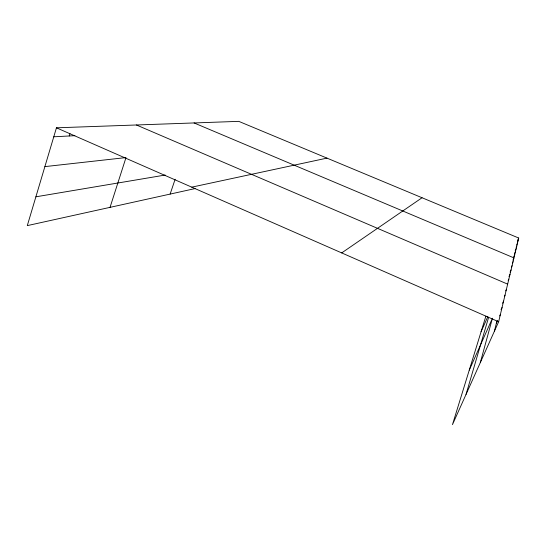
<?xml version="1.0" encoding="UTF-8"?>
<svg xmlns="http://www.w3.org/2000/svg" width="546" height="546" viewBox="0 0 546 546"><rect width="100%" height="100%" fill="white"/><g stroke="black" fill="none" stroke-linecap="round" stroke-linejoin="round"><path stroke-width="0.82" d="M485.892 316.134L452.47 424.638L498.648 321.744L518.7 238.022L238.773 121.362L56.45 127.812L27.3 225.621L195.065 188.582M494.396 331.224L496.894 321.171M480.296 362.646L492.444 318.216L469.253 370.154M466.038 394.396L488.643 317.274M69.233 135.974L69.956 133.599M110.039 207.357L125.744 158.367M170.134 194.089L175.13 179.259M517.724 240.226L518.7 238.022M517.437 242.021L518.099 240.527M516.803 244.656L517.478 243.134M516.134 247.399L516.83 245.843M515.212 250.778L516.154 248.669M514.489 253.767L515.444 251.61M513.404 257.616L514.707 254.682M481.074 331.77L487.783 316.694M512.94 260.142L513.943 257.889L194.096 122.946M512.346 263.233L513.028 261.698M511.438 267.13L512.066 265.711M510.087 272.12L511.056 269.942M508.988 276.645L509.984 274.406M508.169 280.664L508.852 279.129M505.726 290.922L506.381 289.448M504.354 296.608L505.03 295.093M502.627 303.255L503.589 301.105M501.057 309.739L502.054 307.521M496.3 323.56L497.672 320.502M499.727 315.916L500.409 314.387M341.7 252.914L422.044 197.748M191.762 187.155L326.972 158.122M35.886 196.813L165.165 175.048M44.888 166.619L125.996 157.576M53.774 136.8L74.884 135.674M136.445 124.986L507.657 284.138M56.45 127.812L498.648 321.744"/></g></svg>
